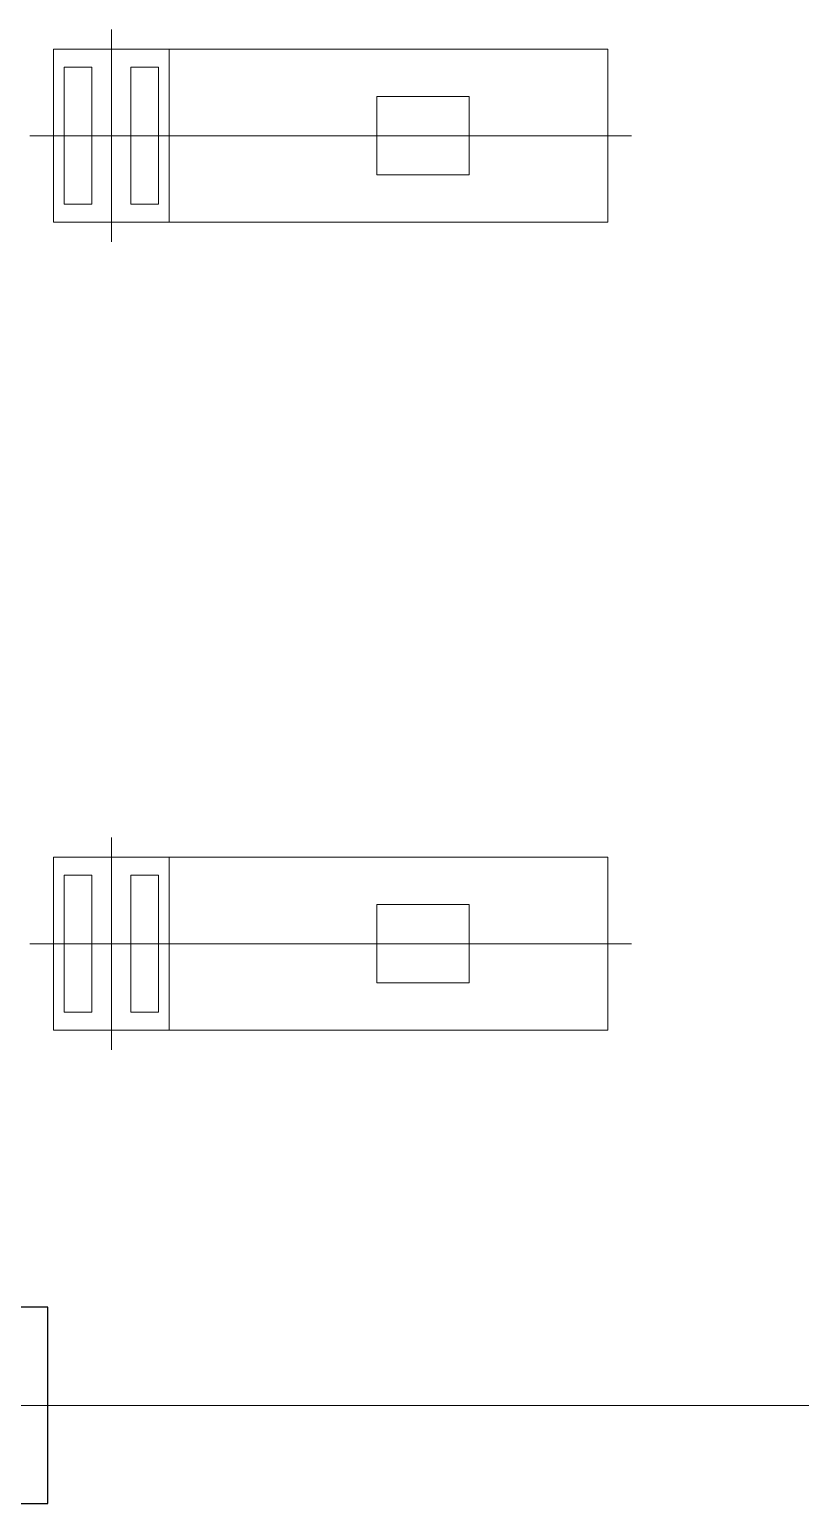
# Model space of a CAD drawing. Extents: x -681219 to -550379, y -242630 to -158199.
# Drawn here: x -666610 to -663271, y -219842 to -213457 of the extents above; entities that cross this region are included whole.
import ezdxf
from ezdxf.lldxf.tags import DXFTag

# ---------------------------------------------------------------- set-up
doc = ezdxf.new("R2010")
doc.units = 0
doc.header["$LTSCALE"] = 1000
doc.linetypes.add('DASHED2', pattern=[9.525, 6.35, -3.175])
doc.layers.get('0').update_dxf_attribs({"linetype": 'CONTINUOUS'})
for name, color, linetype, lineweight in [('buyer', 6, 'CONTINUOUS', 0), ('famsun', 7, 'CONTINUOUS', 0), ('future', 4, 'DASHED2', 0), ('轴网_轴线', 1, 'CENTER2', 0)]:
    doc.layers.add(name, color=color, linetype=linetype, lineweight=lineweight)
doc.layers.add('GY_Bj_Hatch', color=9, linetype='CONTINUOUS')
tags = doc.linetypes.add('CENTER2', pattern=[28.575, 19.05, -3.175, 3.175, -3.175]).pattern_tags.tags
tags[10:11] = [DXFTag(74, 4), DXFTag(75, 0), DXFTag(340, '0'), DXFTag(46, 0.0), DXFTag(50, 0.0), DXFTag(44, 0.0), DXFTag(45, 0.0)]
tags[8:9] = [DXFTag(74, 4), DXFTag(75, 0), DXFTag(340, '0'), DXFTag(46, 0.0), DXFTag(50, 0.0), DXFTag(44, 0.0), DXFTag(45, 0.0)]
tags[6:7] = [DXFTag(74, 4), DXFTag(75, 0), DXFTag(340, '0'), DXFTag(46, 0.0), DXFTag(50, 0.0), DXFTag(44, 0.0), DXFTag(45, 0.0)]
tags[4:5] = [DXFTag(74, 4), DXFTag(75, 0), DXFTag(340, '0'), DXFTag(46, 0.0), DXFTag(50, 0.0), DXFTag(44, 0.0), DXFTag(45, 0.0)]

# ---------------------------------------------------------------- blocks, each defined once
blk = doc.blocks.new('轴网FB0EDE194AE0F5E0')
at = {"layer": 'GY_Bj_Hatch', "color": 255}
blk.add_lwpolyline([(42575, 7925), (43425, 7925), (43425, 7075), (42575, 7075)], close=True, dxfattribs=at)
at = {"layer": '轴网_轴线'}
blk.add_line((-1200, 7500), (44200, 7500), dxfattribs=at)
blk = doc.blocks.new('*U132')
at = {"color": 8, "linetype": 'CENTER2'}
for p, q in [((0, -460), (0, 460)), ((-2252.6, 0), (352.7, 0))]:
    blk.add_line(p, q, dxfattribs=at)
for points in [[(-250, 375), (-2150, 375), (-2150, -375), (-250, -375)], [(-1550, 170), (-1150, 170), (-1150, -170), (-1550, -170)]]:
    blk.add_lwpolyline(points, close=True)
at = {"ltscale": 200}
blk.add_lwpolyline([(-250, -375), (250, -375), (250, 375), (-250, 375)], close=True, dxfattribs=at)
at = {"color": 4, "ltscale": 200}
for points in [[(-203.9, -297), (-84.4, -297), (-84.4, 297), (-203.9, 297)], [(203.9, -297), (84.4, -297), (84.4, 297), (203.9, 297)]]:
    blk.add_lwpolyline(points, close=True, dxfattribs=at)

msp = doc.modelspace()

# ---------------------------------------------------------------- block references
at = {"layer": 'buyer', "color": 6, "rotation": 180}
msp.add_blockref('*U132', (-666255.2065, -217417.0565), dxfattribs=at)
at = {"layer": 'famsun', "xscale": -1}
msp.add_blockref('轴网FB0EDE194AE0F5E0', (-623955.4609, -226916.6983), dxfattribs=at)
at = {"layer": 'future', "rotation": 180}
msp.add_blockref('*U132', (-666255.2065, -213917.0565), dxfattribs=at)

doc.saveas('drawing.dxf')
